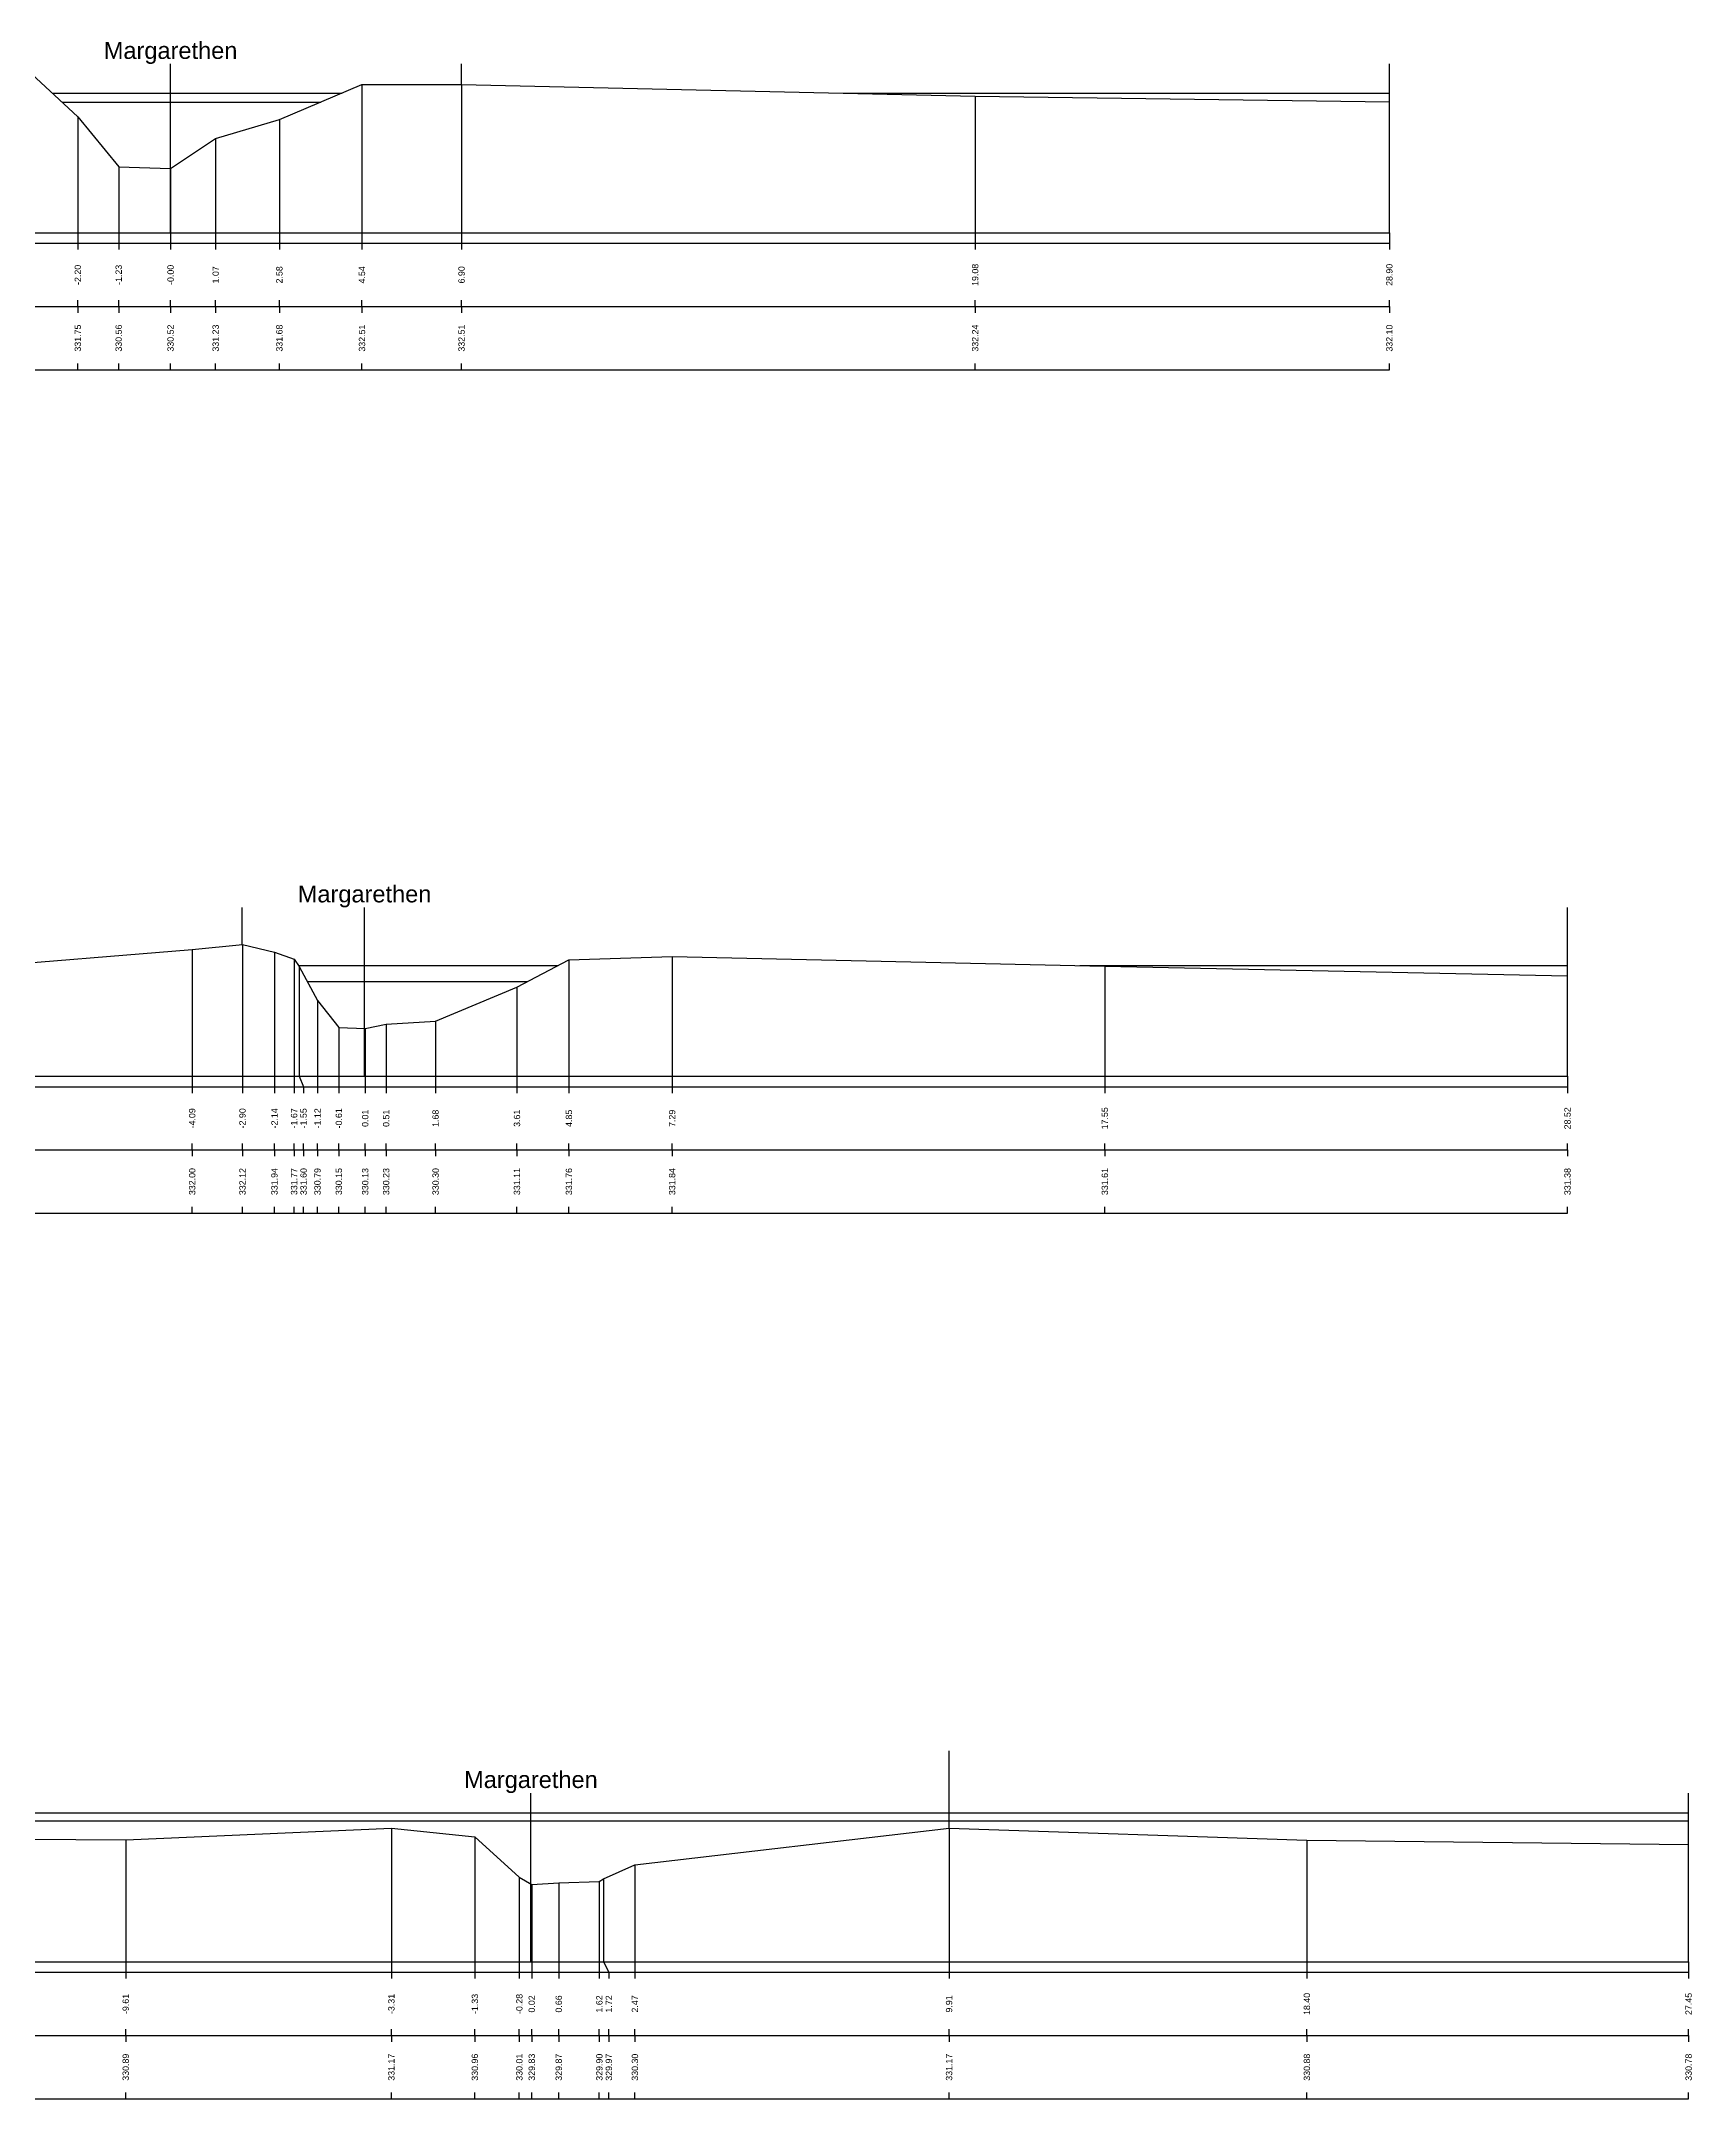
# Model space of a CAD drawing. Header units: millimetres. Extents: x -8 to 79, y -83 to 317.
# Drawn here: x 30.81 to 69.96, y 224.75 to 273.54 of the extents above; entities that cross this region are included whole.
import ezdxf
from ezdxf.enums import TextEntityAlignment as Align

# ---------------------------------------------------------------- set-up
doc = ezdxf.new("R2010")
doc.units = ezdxf.units.MM
doc.styles.get("Standard").update_dxf_attribs({"font": 'arial.ttf'})

msp = doc.modelspace()

# ---------------------------------------------------------------- linework, layer by layer
at = {"layer": 'axis', "color": 1}
for p, q in [((33.883, 269), (33.883, 273)), ((38.483, 249), (38.483, 253)), ((42.428, 228), (42.428, 232))]:
    msp.add_line(p, q, dxfattribs=at)
at = {"layer": 'band'}
for p, q in [((31.682, 268.75), (31.682, 268.6)), ((32.652, 268.75), (32.652, 268.6)), ((33.882, 268.75), (33.882, 268.6)), ((34.952, 268.75), (34.952, 268.6)), ((36.462, 268.75), (36.462, 268.6)), ((38.422, 268.75), (38.422, 268.6)), ((40.782, 268.75), (40.782, 268.6)), ((52.963, 268.75), (52.963, 268.6)), ((62.784, 268.75), (62.784, 268.6)), ((31.682, 267.25), (31.682, 267.4)), ((32.652, 267.25), (32.652, 267.4)), ((33.882, 267.25), (33.882, 267.4)), ((34.952, 267.25), (34.952, 267.4)), ((36.462, 267.25), (36.462, 267.4)), ((38.422, 267.25), (38.422, 267.4)), ((40.782, 267.25), (40.782, 267.4)), ((52.963, 267.25), (52.963, 267.4)), ((62.784, 267.25), (62.784, 267.4)), ((31.682, 267.25), (31.682, 267.1)), ((32.652, 267.25), (32.652, 267.1)), ((33.882, 267.25), (33.882, 267.1)), ((34.952, 267.25), (34.952, 267.1)), ((36.462, 267.25), (36.462, 267.1)), ((38.422, 267.25), (38.422, 267.1)), ((40.782, 267.25), (40.782, 267.1)), ((52.963, 267.25), (52.963, 267.1)), ((62.784, 267.25), (62.784, 267.1)), ((31.682, 265.75), (31.682, 265.9)), ((32.652, 265.75), (32.652, 265.9)), ((33.882, 265.75), (33.882, 265.9)), ((34.952, 265.75), (34.952, 265.9)), ((36.462, 265.75), (36.462, 265.9)), ((38.422, 265.75), (38.422, 265.9)), ((40.782, 265.75), (40.782, 265.9)), ((52.963, 265.75), (52.963, 265.9)), ((62.784, 265.75), (62.784, 265.9)), ((34.395, 248.75), (34.395, 248.6)), ((35.587, 248.75), (35.587, 248.6)), ((36.345, 248.75), (36.345, 248.6)), ((36.811, 248.75), (36.811, 248.6)), ((37.036, 248.75), (37.036, 248.6)), ((37.366, 248.75), (37.366, 248.6)), ((37.871, 248.75), (37.871, 248.6)), ((38.498, 248.75), (38.498, 248.6)), ((38.994, 248.75), (38.994, 248.6)), ((40.167, 248.75), (40.167, 248.6)), ((42.097, 248.75), (42.097, 248.6)), ((43.329, 248.75), (43.329, 248.6)), ((45.776, 248.75), (45.776, 248.6)), ((56.036, 248.75), (56.036, 248.6)), ((67.008, 248.75), (67.008, 248.6)), ((34.395, 247.25), (34.395, 247.4)), ((35.587, 247.25), (35.587, 247.4)), ((36.345, 247.25), (36.345, 247.4)), ((36.811, 247.25), (36.811, 247.4)), ((37.036, 247.25), (37.036, 247.4)), ((37.366, 247.25), (37.366, 247.4)), ((37.871, 247.25), (37.871, 247.4)), ((38.498, 247.25), (38.498, 247.4)), ((38.994, 247.25), (38.994, 247.4)), ((40.167, 247.25), (40.167, 247.4)), ((42.097, 247.25), (42.097, 247.4)), ((43.329, 247.25), (43.329, 247.4)), ((45.776, 247.25), (45.776, 247.4)), ((56.036, 247.25), (56.036, 247.4)), ((67.008, 247.25), (67.008, 247.4)), ((34.395, 247.25), (34.395, 247.1)), ((35.587, 247.25), (35.587, 247.1)), ((36.345, 247.25), (36.345, 247.1)), ((36.811, 247.25), (36.811, 247.1)), ((37.036, 247.25), (37.036, 247.1)), ((37.366, 247.25), (37.366, 247.1)), ((37.871, 247.25), (37.871, 247.1)), ((38.498, 247.25), (38.498, 247.1)), ((38.994, 247.25), (38.994, 247.1)), ((40.167, 247.25), (40.167, 247.1)), ((42.097, 247.25), (42.097, 247.1)), ((43.329, 247.25), (43.329, 247.1)), ((45.776, 247.25), (45.776, 247.1)), ((56.036, 247.25), (56.036, 247.1)), ((67.008, 247.25), (67.008, 247.1)), ((34.395, 245.75), (34.395, 245.9)), ((35.587, 245.75), (35.587, 245.9)), ((36.345, 245.75), (36.345, 245.9)), ((36.811, 245.75), (36.811, 245.9)), ((37.036, 245.75), (37.036, 245.9)), ((37.366, 245.75), (37.366, 245.9)), ((37.871, 245.75), (37.871, 245.9)), ((38.498, 245.75), (38.498, 245.9)), ((38.994, 245.75), (38.994, 245.9)), ((40.167, 245.75), (40.167, 245.9)), ((42.097, 245.75), (42.097, 245.9)), ((43.329, 245.75), (43.329, 245.9)), ((45.776, 245.75), (45.776, 245.9)), ((56.036, 245.75), (56.036, 245.9)), ((67.008, 245.75), (67.008, 245.9)), ((32.819, 227.75), (32.819, 227.6)), ((39.118, 227.75), (39.118, 227.6)), ((41.098, 227.75), (41.098, 227.6)), ((42.153, 227.75), (42.153, 227.6)), ((42.447, 227.75), (42.447, 227.6)), ((43.087, 227.75), (43.087, 227.6)), ((44.05, 227.75), (44.05, 227.6)), ((44.275, 227.75), (44.275, 227.6)), ((44.894, 227.75), (44.894, 227.6)), ((52.343, 227.75), (52.343, 227.6)), ((60.829, 227.75), (60.829, 227.6)), ((69.881, 227.75), (69.881, 227.6)), ((32.819, 226.25), (32.819, 226.4)), ((39.118, 226.25), (39.118, 226.4)), ((41.098, 226.25), (41.098, 226.4)), ((42.153, 226.25), (42.153, 226.4)), ((42.447, 226.25), (42.447, 226.4)), ((43.087, 226.25), (43.087, 226.4)), ((44.05, 226.25), (44.05, 226.4)), ((44.275, 226.25), (44.275, 226.4)), ((44.894, 226.25), (44.894, 226.4)), ((52.343, 226.25), (52.343, 226.4)), ((60.829, 226.25), (60.829, 226.4)), ((69.881, 226.25), (69.881, 226.4)), ((32.819, 226.25), (32.819, 226.1)), ((39.118, 226.25), (39.118, 226.1)), ((41.098, 226.25), (41.098, 226.1)), ((42.153, 226.25), (42.153, 226.1)), ((42.447, 226.25), (42.447, 226.1)), ((43.087, 226.25), (43.087, 226.1)), ((44.05, 226.25), (44.05, 226.1)), ((44.275, 226.25), (44.275, 226.1)), ((44.894, 226.25), (44.894, 226.1)), ((52.343, 226.25), (52.343, 226.1)), ((60.829, 226.25), (60.829, 226.1)), ((69.881, 226.25), (69.881, 226.1)), ((32.819, 224.75), (32.819, 224.9)), ((39.118, 224.75), (39.118, 224.9)), ((41.098, 224.75), (41.098, 224.9)), ((42.153, 224.75), (42.153, 224.9)), ((42.447, 224.75), (42.447, 224.9)), ((43.087, 224.75), (43.087, 224.9)), ((44.05, 224.75), (44.05, 224.9)), ((44.275, 224.75), (44.275, 224.9)), ((44.894, 224.75), (44.894, 224.9)), ((52.343, 224.75), (52.343, 224.9)), ((60.829, 224.75), (60.829, 224.9)), ((69.881, 224.75), (69.881, 224.9))]:
    msp.add_line(p, q, dxfattribs=at)
at = {"layer": 'frame'}
for p, q in [((62.784, 269), (62.784, 273)), ((0, 269), (62.784, 269)), ((-7.5, 268.75), (62.784, 268.75)), ((-7.5, 267.25), (62.784, 267.25)), ((-7.5, 265.75), (62.784, 265.75)), ((67.008, 249), (67.008, 253)), ((0, 249), (67.008, 249)), ((-7.5, 248.75), (67.008, 248.75)), ((-7.5, 247.25), (67.008, 247.25)), ((-7.5, 245.75), (67.008, 245.75)), ((69.881, 228), (69.881, 232)), ((0, 228), (69.881, 228)), ((-7.5, 227.75), (69.881, 227.75)), ((-7.5, 226.25), (69.881, 226.25)), ((-7.5, 224.75), (69.881, 224.75))]:
    msp.add_line(p, q, dxfattribs=at)
at = {"layer": 'HQ100', "color": 3}
for p, q in [((31.078, 272.309), (37.949, 272.309)), ((49.832, 272.309), (62.784, 272.309)), ((36.916, 251.623), (43.07, 251.623)), ((55.443, 251.623), (67.008, 251.623)), ((0, 231.53), (69.881, 231.53))]:
    msp.add_line(p, q, dxfattribs=at)
at = {"layer": 'HQ30', "color": 2}
for p, q in [((31.307, 272.097), (37.447, 272.097)), ((37.122, 251.246), (42.356, 251.246)), ((0, 231.34), (69.881, 231.34))]:
    msp.add_line(p, q, dxfattribs=at)
at = {"layer": 'levee', "color": 1}
for p, q in [((40.782, 272.51), (40.782, 273)), ((35.584, 252.12), (35.584, 253)), ((52.343, 231.17), (52.343, 233))]:
    msp.add_line(p, q, dxfattribs=at)
at = {"layer": 'marker', "color": 253}
for p, q in [((38.422, 272.51), (38.422, 269)), ((40.782, 272.51), (40.782, 269)), ((52.963, 272.24), (52.963, 269)), ((31.682, 271.75), (31.682, 269)), ((36.462, 271.68), (36.462, 269)), ((34.952, 271.23), (34.952, 269)), ((32.652, 270.56), (32.652, 269)), ((33.882, 270.52), (33.882, 269)), ((31.682, 269), (31.682, 268.75)), ((32.652, 269), (32.652, 268.75)), ((33.882, 269), (33.882, 268.75)), ((34.952, 269), (34.952, 268.75)), ((36.462, 269), (36.462, 268.75)), ((38.422, 269), (38.422, 268.75)), ((40.782, 269), (40.782, 268.75)), ((52.963, 269), (52.963, 268.75)), ((62.784, 269), (62.784, 268.75)), ((34.395, 252), (34.395, 249)), ((35.587, 252.12), (35.587, 249)), ((36.345, 251.94), (36.345, 249)), ((36.811, 251.77), (36.811, 249)), ((45.776, 251.84), (45.776, 249)), ((36.932, 251.6), (36.932, 249)), ((43.329, 251.76), (43.329, 249)), ((56.036, 251.61), (56.036, 249)), ((37.366, 250.79), (37.366, 249)), ((42.097, 251.11), (42.097, 249)), ((40.167, 250.3), (40.167, 249)), ((37.871, 250.15), (37.871, 249)), ((38.498, 250.13), (38.498, 249)), ((38.994, 250.23), (38.994, 249)), ((34.395, 249), (34.395, 248.75)), ((35.587, 249), (35.587, 248.75)), ((36.345, 249), (36.345, 248.75)), ((36.811, 249), (36.811, 248.75)), ((36.932, 249), (37.036, 248.75)), ((37.366, 249), (37.366, 248.75)), ((37.871, 249), (37.871, 248.75)), ((38.498, 249), (38.498, 248.75)), ((38.994, 249), (38.994, 248.75)), ((40.167, 249), (40.167, 248.75)), ((42.097, 249), (42.097, 248.75)), ((43.329, 249), (43.329, 248.75)), ((45.776, 249), (45.776, 248.75)), ((56.036, 249), (56.036, 248.75)), ((67.008, 249), (67.008, 248.75)), ((32.819, 230.89), (32.819, 228)), ((39.118, 231.17), (39.118, 228)), ((41.098, 230.96), (41.098, 228)), ((52.343, 231.17), (52.343, 228)), ((60.829, 230.88), (60.829, 228)), ((44.894, 230.3), (44.894, 228)), ((42.153, 230.01), (42.153, 228)), ((42.447, 229.83), (42.447, 228)), ((43.087, 229.87), (43.087, 228)), ((44.05, 229.9), (44.05, 228)), ((44.152, 229.97), (44.152, 228)), ((32.819, 228), (32.819, 227.75)), ((39.118, 228), (39.118, 227.75)), ((41.098, 228), (41.098, 227.75)), ((42.153, 228), (42.153, 227.75)), ((42.447, 228), (42.447, 227.75)), ((43.087, 228), (43.087, 227.75)), ((44.05, 228), (44.05, 227.75)), ((44.152, 228), (44.275, 227.75)), ((44.894, 228), (44.894, 227.75)), ((52.343, 228), (52.343, 227.75)), ((60.829, 228), (60.829, 227.75)), ((69.881, 228), (69.881, 227.75))]:
    msp.add_line(p, q, dxfattribs=at)
at = {"layer": 'profile'}
for points in [[(0, 272.09), (8.138, 272.22), (15.16, 272.23), (22.213, 272.38), (30.472, 272.87), (31.682, 271.75), (32.652, 270.56), (33.882, 270.52), (34.952, 271.23), (36.462, 271.68), (38.422, 272.51), (40.782, 272.51), (52.963, 272.24), (62.784, 272.1)], [(0, 251.37), (9.543, 251.38), (19.247, 251.52), (29.164, 251.58), (34.395, 252), (35.587, 252.12), (36.345, 251.94), (36.811, 251.77), (36.932, 251.6), (37.366, 250.79), (37.871, 250.15), (38.498, 250.13), (38.994, 250.23), (40.167, 250.3), (42.097, 251.11), (43.329, 251.76), (45.776, 251.84), (56.036, 251.61), (67.008, 251.38)], [(0, 230.75), (9.69, 230.8), (24.495, 230.95), (32.819, 230.89), (39.118, 231.17), (41.098, 230.96), (42.153, 230.01), (42.447, 229.83), (43.087, 229.87), (44.05, 229.9), (44.152, 229.97), (44.894, 230.3), (52.343, 231.17), (60.829, 230.88), (69.881, 230.78)]]:
    msp.add_lwpolyline(points, dxfattribs=at)

# ---------------------------------------------------------------- texts
at = {"color": 1}
for p in [(33.883, 273), (38.483, 253), (42.428, 232)]:
    msp.add_text('Margarethen', height=0.4, dxfattribs=at).set_placement(p, align=Align.BOTTOM_CENTER)
for s, p in [('-2.20', (31.682, 268)), ('-1.23', (32.652, 268)), ('-0.00', (33.882, 268)), ('1.07', (34.952, 268)), ('2.58', (36.462, 268)), ('4.54', (38.422, 268)), ('6.90', (40.782, 268)), ('19.08', (52.963, 268)), ('28.90', (62.784, 268)), ('331.75', (31.682, 266.5)), ('330.56', (32.652, 266.5)), ('330.52', (33.882, 266.5)), ('331.23', (34.952, 266.5)), ('331.68', (36.462, 266.5)), ('332.51', (38.422, 266.5)), ('332.51', (40.782, 266.5)), ('332.24', (52.963, 266.5)), ('332.10', (62.784, 266.5)), ('-4.09', (34.395, 248)), ('-2.90', (35.587, 248)), ('-2.14', (36.345, 248)), ('-1.67', (36.811, 248)), ('-1.55', (37.036, 248)), ('-1.12', (37.366, 248)), ('-0.61', (37.871, 248)), ('0.01', (38.498, 248)), ('0.51', (38.994, 248)), ('1.68', (40.167, 248)), ('3.61', (42.097, 248)), ('4.85', (43.329, 248)), ('7.29', (45.776, 248)), ('17.55', (56.036, 248)), ('28.52', (67.008, 248)), ('332.00', (34.395, 246.5)), ('332.12', (35.587, 246.5)), ('331.94', (36.345, 246.5)), ('331.77', (36.811, 246.5)), ('331.60', (37.036, 246.5)), ('330.79', (37.366, 246.5)), ('330.15', (37.871, 246.5)), ('330.13', (38.498, 246.5)), ('330.23', (38.994, 246.5)), ('330.30', (40.167, 246.5)), ('331.11', (42.097, 246.5)), ('331.76', (43.329, 246.5)), ('331.84', (45.776, 246.5)), ('331.61', (56.036, 246.5)), ('331.38', (67.008, 246.5)), ('-9.61', (32.819, 227)), ('-3.31', (39.118, 227)), ('-1.33', (41.098, 227)), ('-0.28', (42.153, 227)), ('0.02', (42.447, 227)), ('0.66', (43.087, 227)), ('1.62', (44.05, 227)), ('1.72', (44.275, 227)), ('2.47', (44.894, 227)), ('9.91', (52.343, 227)), ('18.40', (60.829, 227)), ('27.45', (69.881, 227)), ('330.89', (32.819, 225.5)), ('331.17', (39.118, 225.5)), ('330.96', (41.098, 225.5)), ('330.01', (42.153, 225.5)), ('329.83', (42.447, 225.5)), ('329.87', (43.087, 225.5)), ('329.90', (44.05, 225.5)), ('329.97', (44.275, 225.5)), ('330.30', (44.894, 225.5)), ('331.17', (52.343, 225.5)), ('330.88', (60.829, 225.5)), ('330.78', (69.881, 225.5))]:
    msp.add_text(s, height=0.15, rotation=90).set_placement(p, align=Align.MIDDLE)

doc.saveas('drawing.dxf')
